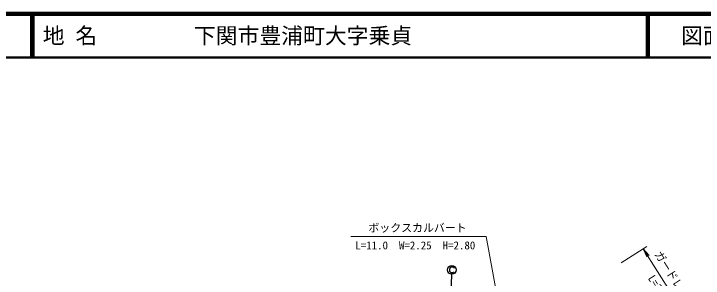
# Model space of a CAD drawing. Units: millimetres, scale not verified. Extents: x 40000 to 680000, y 20000 to 380000.
# Drawn here: x 363748 to 521700, y 319490 to 380000 of the extents above; entities that cross this region are included whole.
import ezdxf
from ezdxf.enums import TextEntityAlignment as Align

# ---------------------------------------------------------------- set-up
doc = ezdxf.new("R2010")
doc.units = ezdxf.units.MM
doc.header["$LTSCALE"] = 1000
for name, color, linetype, lineweight in [('M-STR-HTXT', 7, 'Continuous', 13), ('M-STR-STRC', 7, 'Continuous', 25), ('M-TTL', 2, 'Continuous', 140), ('M-TTL-LINE', 7, 'Continuous', 50)]:
    doc.layers.add(name, color=color, linetype=linetype, lineweight=lineweight)
doc.layers.add('M-TTL-TXT', color=7, linetype='Continuous')
doc.styles.add('ＭＳ ゴシック', font='')
doc.styles.get('ＭＳ ゴシック').set_extended_font_data('MS Gothic')

# ---------------------------------------------------------------- blocks, each defined once
blk = doc.blocks.new('open_arrow')
at = {"color": 0, "linetype": 'Continuous', "lineweight": -2}
blk.add_lwpolyline([(7.5, 1.25), (0, 0), (7.5, -1.25)], dxfattribs=at)

msp = doc.modelspace()

# ---------------------------------------------------------------- linework, layer by layer
at = {"layer": 'M-STR-HTXT'}
for p, q in [((502869, 323008), (508810, 326770)), ((507966, 326235), (518439, 309692))]:
    msp.add_line(p, q, dxfattribs=at)
msp.add_lwpolyline([(478401, 294071), (472000, 329000), (441000, 329000)], dxfattribs=at)
at = {"layer": 'M-STR-STRC'}
for p, q in [((463640, 321572), (463692, 321790)), ((463640, 321241), (463640, 321572)), ((463687, 321030), (463640, 321241)), ((463800, 320861), (463687, 321030)), ((463692, 321790), (463746, 321857)), ((463746, 321857), (463860, 322013)), ((463905, 320753), (463800, 320861)), ((463860, 322013), (464016, 322118)), ((464022, 320697), (463905, 320753)), ((464016, 322118), (464294, 322120)), ((464297, 320697), (464022, 320697)), ((464294, 322120), (464456, 322069)), ((464459, 320748), (464297, 320697)), ((464456, 322069), (464567, 321959)), ((464569, 320863), (464459, 320748)), ((464567, 321959), (464625, 321790)), ((464618, 320964), (464569, 320863)), ((463625, 305283), (464091, 320381))]:
    msp.add_line(p, q, dxfattribs=at)
msp.add_circle((464102, 321381), 1000, dxfattribs=at)
msp.add_circle((464102, 321381), 1000, dxfattribs=at)
at = {"layer": 'M-TTL'}
msp.add_line((680000, 380000), (40000, 380000), dxfattribs=at)
at = {"layer": 'M-TTL-LINE'}
for p, q in [((367750, 380000), (367750, 370000)), ((368250, 380000), (368250, 370000)), ((508747, 380000), (508747, 370000)), ((509247, 380000), (509247, 370000)), ((40000, 370000), (680000, 370000))]:
    msp.add_line(p, q, dxfattribs=at)

# ---------------------------------------------------------------- block references
at = {"layer": 'M-STR-HTXT', "xscale": 267, "yscale": 267, "rotation": 302.3}
msp.add_blockref('open_arrow', (507966, 326235), dxfattribs=at)

# ---------------------------------------------------------------- texts
at = {"layer": 'M-STR-HTXT', "style": 'ＭＳ ゴシック'}
for s, p in [('ボックスカルバート', (445000, 331000)), ('L=11.0', (442000, 327000)), ('W=2.25', (452000, 327000)), ('H=2.80', (462000, 327000))]:
    msp.add_text(s, height=1833, dxfattribs=at).set_placement(p, align=Align.MIDDLE_LEFT)
msp.add_text('ガードレール', height=1833, rotation=302.339, dxfattribs=at).set_placement((515244, 319148), align=Align.MIDDLE_CENTER)
msp.add_text('L=21.0', height=1833, rotation=302.339, dxfattribs=at).set_placement((510489, 316040), align=Align.BOTTOM_CENTER)
at = {"layer": 'M-TTL-TXT', "style": 'ＭＳ ゴシック'}
for s, p in [('地 名', (370380, 375000)), ('下関市豊浦町大字乗貞', (405024, 375000))]:
    msp.add_text(s, height=3666, dxfattribs=at).set_placement(p, align=Align.MIDDLE_LEFT)
msp.add_text('図面番号', height=3666, dxfattribs=at).set_placement((526622, 375000), align=Align.MIDDLE_CENTER)

doc.saveas('drawing.dxf')
